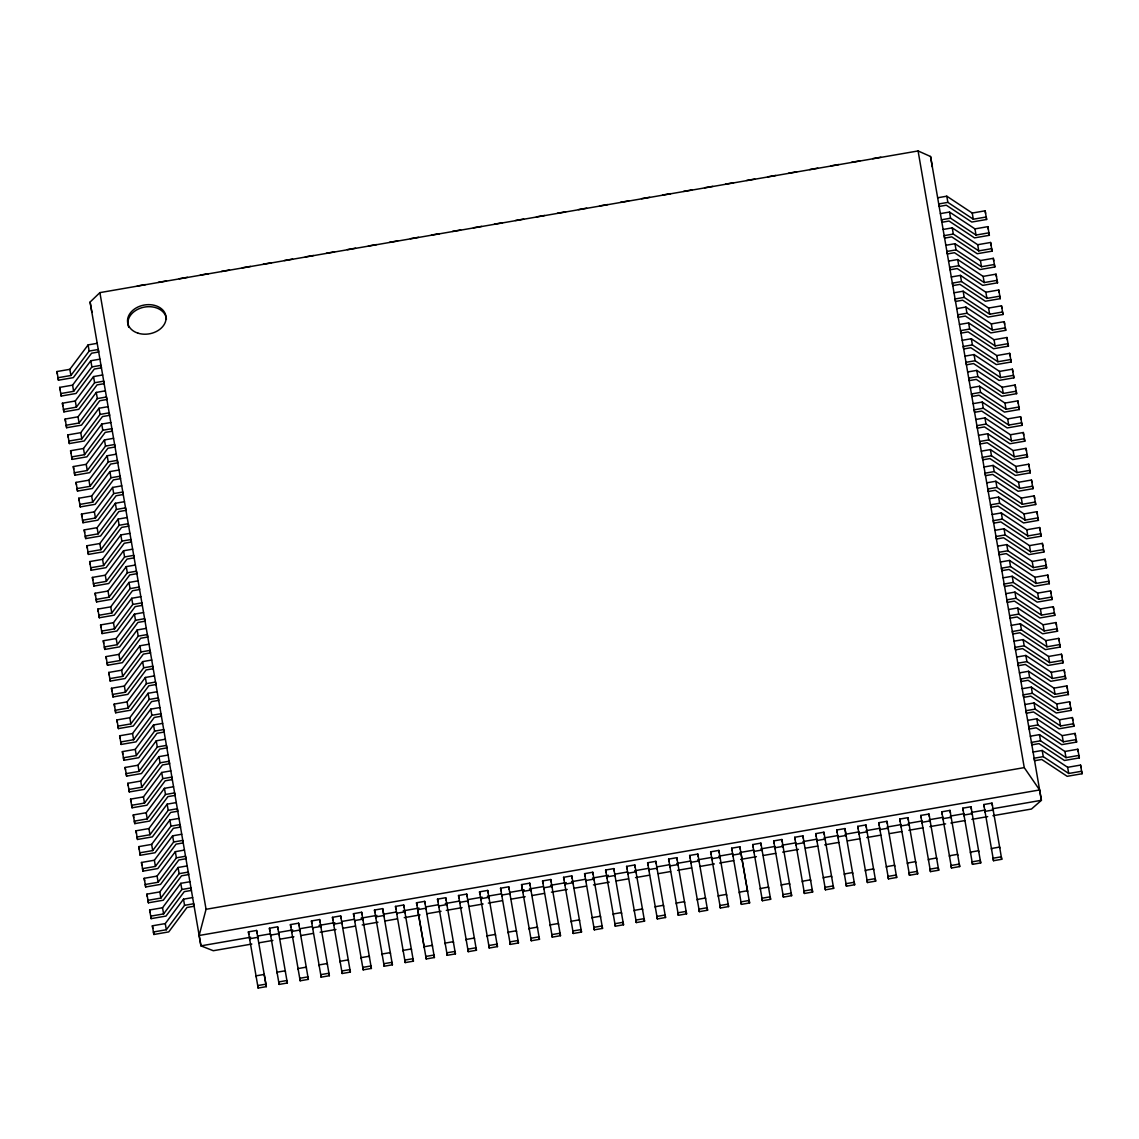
<?xml version="1.0" encoding="UTF-8"?>
<svg xmlns="http://www.w3.org/2000/svg" width="1139" height="1139" viewBox="0 0 1139 1139"><rect width="100%" height="100%" fill="white"/><g stroke="black" fill="none" stroke-linecap="round" stroke-linejoin="round"><path stroke-width="1.5" d="M251.833 944.046L213.292 950.723L200.948 945.854L199.14 935.489L206.059 909.292L99.905 292.623L918.091 150.946L930.549 156.499L932.357 166.864M58.445 380.212L58.018 377.721L70.917 375.486L89.155 351.068L98.281 349.502L98.709 351.979L91.576 353.218L73.323 377.635L58.445 380.212L56.95 371.542L69.849 369.321L88.102 344.903L97.214 343.323M61.179 396.045L60.737 393.567L73.636 391.332L91.889 366.915L101.001 365.334L101.442 367.812L94.295 369.05L76.042 393.468L61.179 396.045L59.669 387.388L72.583 385.153L90.821 360.736L99.947 359.155M63.898 411.877L63.471 409.399L76.37 407.164L94.608 382.747L103.734 381.166L104.162 383.658L97.029 384.897L78.776 409.314L63.898 411.877L62.403 403.22L75.302 400.985L93.555 376.568L102.667 374.987M66.632 427.723L66.19 425.231L79.089 422.996L97.342 398.579L106.454 396.998L106.895 399.49L99.748 400.729L81.495 425.146L66.632 427.723L65.122 419.052L78.022 416.817L96.274 392.414L105.4 390.834M69.351 443.555L68.924 441.064L81.823 438.828L100.061 414.425L109.187 412.845L109.615 415.322L102.467 416.561L84.229 440.978L69.351 443.555L67.856 434.899L80.755 432.663L99.008 408.246L108.12 406.666M72.084 459.387L71.643 456.91L84.542 454.675L102.795 430.257L111.907 428.677L112.348 431.168L105.201 432.393L86.948 456.81L72.084 459.387L70.575 450.731L83.474 448.495L101.727 424.078L110.853 422.498M74.804 475.234L74.377 472.742L87.276 470.507L105.514 446.089L114.64 444.509L115.067 447.001L107.92 448.239L89.682 472.657L74.804 475.234L73.309 466.563L86.208 464.328L104.446 439.91L113.573 438.33M77.523 491.066L77.096 488.574L89.995 486.339L108.248 461.921L117.36 460.355L117.801 462.833L110.654 464.071L92.401 488.489L77.523 491.066L76.028 482.395L88.927 480.174L107.18 455.757L116.306 454.176M80.257 506.898L79.815 504.42L92.715 502.185L110.967 477.768L120.093 476.187L120.52 478.665L113.373 479.903L95.135 504.321L80.257 506.898L78.762 498.241L91.661 496.006L109.899 471.589L119.025 470.008M82.976 522.73L82.549 520.252L95.448 518.017L113.701 493.6L122.813 492.02L123.254 494.511L116.107 495.75L97.854 520.167L82.976 522.73L81.481 514.073L94.38 511.838L112.633 487.421L121.745 485.84M85.71 538.576L85.268 536.085L98.168 533.849L116.42 509.432L125.546 507.852L125.973 510.343L118.826 511.582L100.588 535.999L85.71 538.576L84.215 529.906L97.114 527.67L115.352 503.267L124.478 501.687M88.429 554.408L88.002 551.917L100.901 549.681L119.139 525.278L128.266 523.698L128.707 526.175L121.56 527.414L103.307 551.831L88.429 554.408L86.934 545.752L99.833 543.517L118.086 519.099L127.198 517.519M91.163 570.24L90.721 567.763L103.621 565.528L121.873 541.11L130.999 539.53L131.426 542.022L124.279 543.26L106.041 567.663L91.163 570.24L89.668 561.584L102.567 559.349L120.805 534.931L129.931 533.351M93.882 586.087L93.455 583.595L106.354 581.36L124.592 556.943L133.719 555.362L134.146 557.854L127.013 559.092L108.76 583.51L93.882 586.087L92.387 577.416L105.286 575.181L123.539 550.763L132.651 549.183M96.616 601.919L96.174 599.427L109.073 597.192L127.326 572.775L136.438 571.208L136.879 573.686L129.732 574.924L111.494 599.342L96.616 601.919L95.121 593.248L108.02 591.027L126.258 566.61L135.384 565.029M99.335 617.751L98.908 615.274L111.807 613.038L130.045 588.621L139.172 587.041L139.599 589.518L132.466 590.757L114.213 615.174L99.335 617.751L97.84 609.094L110.739 606.859L128.992 582.442L138.104 580.862M102.069 633.583L101.627 631.106L114.526 628.87L132.779 604.453L141.891 602.873L142.332 605.364L135.185 606.603L116.947 631.02L102.069 633.583L100.574 624.927L113.473 622.691L131.711 598.274L140.837 596.694M104.788 649.429L104.361 646.938L117.26 644.702L135.498 620.285L144.625 618.705L145.052 621.196L137.919 622.435L119.666 646.852L104.788 649.429L103.293 640.759L116.192 638.523L134.445 614.12L143.557 612.54M107.522 665.261L107.08 662.77L119.979 660.535L138.232 636.132L147.344 634.551L147.785 637.028L140.638 638.267L122.386 662.684L107.522 665.261L106.012 656.605L118.926 654.37L137.164 629.952L146.29 628.372M110.241 681.094L109.814 678.616L122.713 676.381L140.951 651.964L150.077 650.383L150.505 652.875L143.372 654.113L125.119 678.517L110.241 681.094L108.746 672.437L121.645 670.202L139.898 645.785L149.01 644.204M112.975 696.94L112.533 694.448L125.432 692.213L143.685 667.796L152.797 666.215L153.238 668.707L146.091 669.946L127.839 694.363L112.975 696.94L111.465 688.269L124.365 686.034L142.617 661.617L151.743 660.036M115.694 712.772L115.267 710.28L128.166 708.045L146.404 683.628L155.53 682.062L155.958 684.539L148.81 685.778L130.572 710.195L115.694 712.772L114.199 704.101L127.098 701.88L145.351 677.463L154.463 675.883M118.428 728.604L117.986 726.127L130.885 723.891L149.138 699.474L158.25 697.894L158.691 700.371L151.544 701.61L133.291 726.027L118.428 728.604L116.918 719.948L129.818 717.712L148.07 693.295L157.196 691.715M121.147 744.436L120.72 741.959L133.619 739.724L151.857 715.306L160.983 713.726L161.411 716.217L154.263 717.456L136.025 741.873L121.147 744.436L119.652 735.78L132.551 733.544L150.789 709.127L159.916 707.547M123.866 760.283L123.439 757.791L136.338 755.556L154.591 731.138L163.703 729.558L164.144 732.05L156.997 733.288L138.744 757.706L123.866 760.283L122.371 751.612L135.27 749.377L153.523 724.974L162.649 723.393M126.6 776.115L126.158 773.623L139.072 771.402L157.31 746.985L166.436 745.404L166.864 747.882L159.716 749.12L141.478 773.538L126.6 776.115L125.105 767.458L138.004 765.223L156.242 740.806L165.369 739.225M129.319 791.947L128.892 789.469L141.791 787.234L160.044 762.817L169.156 761.236L169.597 763.728L162.45 764.967L144.197 789.37L129.319 791.947L127.824 783.29L140.723 781.055L158.976 756.638L168.088 755.057M132.053 807.793L131.611 805.301L144.511 803.066L162.763 778.649L171.889 777.069L172.316 779.56L165.169 780.799L146.931 805.216L132.053 807.793L130.558 799.122L143.457 796.887L161.695 772.47L170.822 770.889M134.772 823.625L134.345 821.134L147.244 818.898L165.497 794.481L174.609 792.915L175.05 795.392L167.903 796.631L149.65 821.048L134.772 823.625L133.277 814.955L146.176 812.733L164.429 788.316L173.541 786.736M137.506 839.457L137.064 836.98L149.964 834.745L168.216 810.327L177.342 808.747L177.769 811.224L170.622 812.463L152.384 836.88L137.506 839.457L136.011 830.801L148.91 828.566L167.148 804.148L176.274 802.568M140.225 855.289L139.798 852.812L152.697 850.577L170.935 826.159L180.062 824.579L180.503 827.071L173.356 828.309L155.103 852.727L140.225 855.289L138.73 846.633L151.629 844.398L169.882 819.98L178.994 818.4M142.959 871.136L142.517 868.644L155.417 866.409L173.669 841.992L182.781 840.411L183.222 842.903L176.075 844.141L157.837 868.559L142.959 871.136L141.464 862.465L154.363 860.23L172.601 835.827L181.727 834.246M145.678 886.968L145.251 884.476L158.15 882.255L176.388 857.838L185.515 856.257L185.942 858.735L178.809 859.973L160.556 884.391L145.678 886.968L144.183 878.311L157.082 876.076L175.335 851.659L184.447 850.078M148.412 902.8L147.97 900.323L160.87 898.087L179.122 873.67L188.234 872.09L188.675 874.581L181.528 875.82L163.29 900.223L148.412 902.8L146.917 894.143L159.816 891.908L178.054 867.491L187.18 865.911M151.131 918.646L150.704 916.155L163.603 913.919L181.841 889.502L190.968 887.922L191.395 890.413L184.262 891.652L166.009 916.069L151.131 918.646L149.636 909.976L162.535 907.74L180.788 883.323L189.9 881.743M153.865 934.478L153.423 931.987L166.322 929.751L184.575 905.334L193.687 903.768L194.128 906.245L186.981 907.484L168.743 931.901L153.865 934.478L152.37 925.808L165.269 923.587L183.507 899.169L192.633 897.589M250.651 937.24L200.948 945.854L90.095 302.049L99.905 292.623M137.278 286.003L145.465 284.579M158.278 282.358L166.479 280.949M179.293 278.728L187.494 277.304M200.307 275.083L208.508 273.659M221.322 271.452L229.508 270.028M242.336 267.807L250.523 266.384M263.337 264.163L271.538 262.753M284.351 260.532L292.552 259.108M305.366 256.887L313.552 255.478M326.38 253.257L334.567 251.833M347.381 249.612L355.582 248.188M368.395 245.981L376.596 244.558M389.41 242.336L397.611 240.913M410.424 238.692L418.611 237.282M431.439 235.061L439.626 233.637M452.439 231.416L460.64 230.007M473.454 227.786L481.655 226.362M494.468 224.141L502.655 222.717M515.483 220.51L523.669 219.087M536.483 216.866L544.684 215.442M557.498 213.221L565.699 211.811M578.512 209.59L586.713 208.166M599.527 205.945L607.713 204.536M620.541 202.315L628.728 200.891M641.542 198.67L649.743 197.261M662.556 195.04L670.757 193.616M683.571 191.395L691.757 189.971M704.585 187.764L712.772 186.34M725.586 184.119L733.787 182.696M746.6 180.475L754.801 179.065M767.615 176.844L775.816 175.42M788.629 173.199L796.816 171.79M809.644 169.569L817.83 168.145M830.644 165.924L838.845 164.5M851.659 162.293L859.86 160.87M872.673 158.648L880.86 157.225M937.668 197.773L946.794 196.193L972.236 213.05L985.135 210.815L985.577 213.292M986.63 219.471L986.203 216.994L973.304 219.215L947.862 202.372L938.735 203.952L939.162 206.444L946.31 205.205L971.766 222.048L986.63 219.471L985.135 210.815M940.401 213.605L949.513 212.039L974.97 228.882L987.869 226.647L988.296 229.138M989.364 235.303L988.923 232.826L976.023 235.061L950.581 218.204L941.455 219.784L941.896 222.276L949.043 221.037L974.486 237.88L989.364 235.303L987.869 226.647M943.12 229.452L952.247 227.871L977.689 244.714L990.588 242.479L991.03 244.97M992.083 251.15L991.656 248.658L978.757 250.893L953.3 234.05L944.188 235.631L944.615 238.108L951.763 236.869L977.219 253.726L992.083 251.15L990.588 242.479M945.854 245.284L954.966 243.703L980.423 260.546L993.322 258.325L993.749 260.803M994.817 266.982L994.375 264.49L981.476 266.725L956.034 249.882L946.908 251.463L947.349 253.94L954.496 252.716L979.939 269.559L994.817 266.982L993.322 258.325M948.573 261.116L957.7 259.535L983.142 276.393L996.041 274.157L996.483 276.649M997.536 282.814L997.109 280.336L984.21 282.572L958.753 265.714L949.641 267.295L950.068 269.786L957.216 268.548L982.672 285.391L997.536 282.814L996.041 274.157M951.307 276.962L960.419 275.382L985.876 292.225L998.775 289.989L999.202 292.481M1000.27 298.66L999.828 296.168L986.929 298.404L961.487 281.547L952.361 283.127L952.802 285.618L959.949 284.38L985.392 301.237L1000.27 298.66L998.775 289.989M954.026 292.794L963.153 291.214L988.595 308.057L1001.494 305.822L1001.936 308.313M1002.989 314.492L1002.562 312.001L989.663 314.236L964.206 297.393L955.094 298.973L955.521 301.451L962.669 300.212L988.111 317.069L1002.989 314.492L1001.494 305.822M956.76 308.626L965.872 307.046L991.329 323.903L1004.228 321.668L1004.655 324.145M1005.723 330.324L1005.281 327.847L992.382 330.068L966.94 313.225L957.814 314.805L958.255 317.297L965.402 316.058L990.845 332.901L1005.723 330.324L1004.228 321.668M959.479 324.458L968.606 322.892L994.048 339.735L1006.947 337.5L1007.389 339.992M1008.442 346.156L1008.015 343.679L995.116 345.914L969.659 329.057L960.547 330.637L960.974 333.129L968.122 331.89L993.564 348.733L1008.442 346.156L1006.947 337.5M962.213 340.305L971.325 338.724L996.782 355.567L1009.681 353.332L1010.108 355.824M1011.176 362.003L1010.734 359.511L997.835 361.746L972.393 344.903L963.267 346.484L963.708 348.961L970.841 347.722L996.298 364.58L1011.176 362.003L1009.681 353.332M964.932 356.137L974.059 354.556L999.501 371.399L1012.4 369.178L1012.842 371.656M1013.895 377.835L1013.468 375.343L1000.569 377.579L975.112 360.736L966 362.316L966.427 364.793L973.574 363.569L999.017 380.412L1013.895 377.835L1012.4 369.178M967.652 371.969L976.778 370.389L1002.22 387.246L1015.134 385.01L1015.561 387.502M1016.629 393.667L1016.187 391.19L1003.288 393.425L977.846 376.568L968.72 378.148L969.161 380.64L976.294 379.401L1001.751 396.244L1016.629 393.667L1015.134 385.01M970.385 387.815L979.512 386.235L1004.954 403.078L1017.853 400.843L1018.28 403.334M1019.348 409.513L1018.921 407.022L1006.022 409.257L980.565 392.4L971.453 393.98L971.88 396.472L979.027 395.233L1004.47 412.09L1019.348 409.513L1017.853 400.843M973.105 403.647L982.231 402.067L1007.673 418.91L1020.572 416.675L1021.014 419.166M1022.082 425.345L1021.64 422.854L1008.741 425.089L983.299 408.246L974.172 409.826L974.614 412.304L981.747 411.065L1007.203 427.922L1022.082 425.345L1020.572 416.675M975.838 419.479L984.95 417.899L1010.407 434.756L1023.306 432.521L1023.733 434.998M1024.801 441.177L1024.374 438.7L1011.475 440.921L986.018 424.078L976.906 425.659L977.333 428.15L984.48 426.911L1009.923 443.754L1024.801 441.177L1023.306 432.521M978.558 435.312L987.684 433.745L1013.126 450.588L1026.025 448.353L1026.467 450.845M1027.535 457.01L1027.093 454.532L1014.194 456.767L988.752 439.91L979.625 441.491L980.067 443.982L987.2 442.744L1012.656 459.587L1027.535 457.01L1026.025 448.353M981.291 451.158L990.403 449.578L1015.86 466.421L1028.759 464.185L1029.186 466.677M1030.254 472.856L1029.827 470.364L1016.928 472.6L991.471 455.757L982.359 457.337L982.786 459.814L989.933 458.576L1015.376 475.433L1030.254 472.856L1028.759 464.185M984.011 466.99L993.137 465.41L1018.579 482.267L1031.478 480.032L1031.92 482.509M1032.988 488.688L1032.546 486.196L1019.647 488.432L994.205 471.589L985.078 473.169L985.506 475.646L992.653 474.422L1018.109 491.265L1032.988 488.688L1031.478 480.032M986.744 482.822L995.856 481.242L1021.313 498.099L1034.212 495.864L1034.639 498.355M1035.707 504.52L1035.28 502.043L1022.366 504.278L996.924 487.421L987.798 489.001L988.239 491.493L995.386 490.254L1020.829 507.097L1035.707 504.52L1034.212 495.864M989.464 498.668L998.59 497.088L1024.032 513.931L1036.931 511.696L1037.373 514.187M1038.426 520.366L1037.999 517.875L1025.1 520.11L999.658 503.253L990.531 504.833L990.958 507.325L998.106 506.086L1023.562 522.943L1038.426 520.366L1036.931 511.696M992.197 514.501L1001.309 512.92L1026.766 529.763L1039.665 527.528L1040.092 530.019M1041.16 536.198L1040.719 533.707L1027.819 535.942L1002.377 519.099L993.251 520.68L993.692 523.157L1000.839 521.918L1026.282 538.775L1041.16 536.198L1039.665 527.528M994.916 530.333L1004.043 528.752L1029.485 545.609L1042.384 543.374L1042.826 545.852M1043.879 552.031L1043.452 549.553L1030.553 551.774L1005.096 534.931L995.984 536.512L996.411 539.003L1003.559 537.765L1029.015 554.608L1043.879 552.031L1042.384 543.374M997.65 546.165L1006.762 544.599L1032.219 561.442L1045.118 559.206L1045.545 561.698M1046.613 567.863L1046.171 565.385L1033.272 567.621L1007.83 550.763L998.704 552.344L999.145 554.835L1006.292 553.597L1031.735 570.44L1046.613 567.863L1045.118 559.206M1000.369 562.011L1009.496 560.431L1034.938 577.274L1047.837 575.038L1048.279 577.53M1049.332 583.709L1048.905 581.217L1036.006 583.453L1010.549 566.61L1001.437 568.19L1001.864 570.667L1009.012 569.429L1034.454 586.286L1049.332 583.709L1047.837 575.038M1003.103 577.843L1012.215 576.263L1037.672 593.12L1050.571 590.885L1050.998 593.362M1052.066 599.541L1051.624 597.05L1038.725 599.285L1013.283 582.442L1004.157 584.022L1004.598 586.5L1011.745 585.275L1037.188 602.118L1052.066 599.541L1050.571 590.885M1005.822 593.675L1014.949 592.095L1040.391 608.952L1053.29 606.717L1053.732 609.208M1054.785 615.373L1054.358 612.896L1041.459 615.131L1016.002 598.274L1006.89 599.854L1007.317 602.346L1014.465 601.107L1039.907 617.95L1054.785 615.373L1053.29 606.717M1008.556 609.522L1017.668 607.941L1043.125 624.784L1056.024 622.549L1056.451 625.04M1009.61 615.686L1018.736 614.106L1044.178 630.963L1057.077 628.728L1057.519 631.22L1042.641 633.797L1017.184 616.939L1010.051 618.178M1011.275 625.354L1020.402 623.773L1045.844 640.616L1058.743 638.381L1059.185 640.873M1060.238 647.052L1059.811 644.56L1046.912 646.795L1021.455 629.952L1012.343 631.533L1012.77 634.01L1019.918 632.771L1045.36 649.629L1060.238 647.052L1058.743 638.381M1014.009 641.186L1023.121 639.605L1048.578 656.463L1061.477 654.227L1061.904 656.705M1062.972 662.884L1062.53 660.406L1049.631 662.627L1024.189 645.785L1015.063 647.365L1015.504 649.856L1022.637 648.618L1048.094 665.461L1062.972 662.884L1061.477 654.227M1016.728 657.018L1025.855 655.452L1051.297 672.295L1064.196 670.059L1064.623 672.551M1065.691 678.716L1065.264 676.239L1052.365 678.474L1026.908 661.617L1017.796 663.197L1018.223 665.689L1025.371 664.45L1050.813 681.293L1065.691 678.716L1064.196 670.059M1019.448 672.864L1028.574 671.284L1054.016 688.127L1066.916 685.892L1067.357 688.383M1068.425 694.562L1067.983 692.071L1055.084 694.306L1029.642 677.463L1020.516 679.043L1020.957 681.521L1028.09 680.282L1053.547 697.139L1068.425 694.562L1066.916 685.892M1022.181 688.696L1031.293 687.116L1056.75 703.973L1069.649 701.738L1070.076 704.215M1071.144 710.394L1070.717 707.903L1057.818 710.138L1032.361 693.295L1023.249 694.875L1023.676 697.353L1030.823 696.128L1056.266 712.971L1071.144 710.394L1069.649 701.738M1024.901 704.528L1034.027 702.948L1059.469 719.805L1072.369 717.57L1072.81 720.062M1073.878 726.226L1073.436 723.749L1060.537 725.984L1035.095 709.127L1025.968 710.708L1026.41 713.199L1033.543 711.96L1058.999 728.803L1073.878 726.226L1072.369 717.57M1027.634 720.375L1036.746 718.794L1062.203 735.637L1075.102 733.402L1075.529 735.894M1076.597 742.073L1076.17 739.581L1063.271 741.816L1037.814 724.959L1028.702 726.54L1029.129 729.031L1036.276 727.793L1061.719 744.65L1076.597 742.073L1075.102 733.402M1030.354 736.207L1039.48 734.627L1064.922 751.469L1077.821 749.234L1078.263 751.726M1079.331 757.905L1078.889 755.413L1065.99 757.649L1040.548 740.806L1031.421 742.386L1031.849 744.863L1038.996 743.625L1064.452 760.482L1079.331 757.905L1077.821 749.234M1033.087 752.039L1042.199 750.459L1067.656 767.316L1080.555 765.081L1080.982 767.558M1082.05 773.737L1081.623 771.26L1068.709 773.481L1043.267 756.638L1034.141 758.218L1034.582 760.71L1041.729 759.471L1067.172 776.314L1082.05 773.737L1080.555 765.081M206.059 909.292L1024.246 767.615L1039.594 789.953L1041.402 800.304L1031.478 809.032L992.937 815.709M199.14 935.489L1039.594 789.953M249.768 939.746L248.402 931.873L256.602 930.463L257.03 932.941M270.783 936.116L269.416 928.242L277.617 926.819L278.044 929.31M291.798 932.471L290.431 924.597L298.617 923.188L299.059 925.665M312.798 928.826L311.445 920.967L319.632 919.543L320.073 922.035M333.812 925.195L332.46 917.322L340.646 915.898L341.088 918.39M354.827 921.551L353.46 913.677L361.661 912.268L362.088 914.745M375.842 917.92L374.475 910.047L382.676 908.623L384.028 916.496M396.842 914.275L395.489 906.402L403.676 904.992L404.117 907.47M424.292 947.733L416.504 902.771L424.69 901.348L425.132 903.839M438.871 907L437.504 899.127L445.705 897.717L446.132 900.194M459.885 903.355L458.519 895.496L466.719 894.072L467.147 896.564M480.9 899.725L479.533 891.851L487.72 890.427L488.161 892.919M501.9 896.08L500.548 888.221L508.734 886.797L509.176 889.274M529.35 929.538L521.548 884.576L529.749 883.152L530.19 885.644M543.929 888.804L542.563 880.931L550.763 879.522L551.191 881.999M564.944 885.174L563.577 877.301L571.778 875.877L572.205 878.368M585.944 881.529L584.592 873.656L592.778 872.246L593.22 874.724M606.959 877.898L605.606 870.025L613.793 868.601L614.234 871.093M627.973 874.254L626.607 866.38L634.807 864.957L635.235 867.448M648.988 870.609L647.621 862.75L655.822 861.326L656.249 863.818M670.003 866.978L668.636 859.105L676.822 857.681L677.264 860.173M691.003 863.334L689.65 855.46L697.837 854.051L698.278 856.528M712.017 859.703L710.651 851.83L718.851 850.406L719.293 852.897M733.032 856.058L731.665 848.185L739.866 846.775L740.293 849.253M754.046 852.428L752.68 844.554L760.88 843.131L761.308 845.622M775.047 848.783L773.694 840.909L781.881 839.5L782.322 841.977M796.061 845.138L794.709 837.279L802.895 835.855L803.337 838.347M817.076 841.507L815.709 833.634L823.91 832.21L824.337 834.702M838.09 837.863L836.724 829.989L844.924 828.58L846.277 836.453M859.105 834.232L857.738 826.359L865.925 824.935L866.366 827.427M880.105 830.587L878.753 822.714L886.939 821.304L887.381 823.782M901.12 826.957L899.753 819.083L907.954 817.66L908.395 820.151M922.134 823.312L920.768 815.439L928.968 814.029L929.396 816.506M943.149 819.667L941.782 811.808L949.983 810.384L950.41 812.876M964.149 816.037L962.797 808.163L970.983 806.739L971.425 809.231M985.164 812.392L983.811 804.533L991.998 803.109L992.439 805.586M257.67 936.03L269.943 933.909M278.713 932.385L292.737 929.951M299.756 928.741L312.029 926.619M319.034 925.409L334.823 922.675M341.828 921.451L354.101 919.33M361.12 918.119L376.895 915.386M383.914 914.161L396.187 912.04M403.192 910.83L418.981 908.096M425.986 906.886L438.259 904.75M445.278 903.54L459.302 901.106M468.072 899.596L482.096 897.162M487.35 896.251L501.388 893.83M510.144 892.307L524.182 889.872M529.436 888.961L543.46 886.541M550.479 885.33L566.254 882.597M571.522 881.686L585.546 879.251M592.551 878.041L608.34 875.307M615.345 874.083L627.617 871.961M634.637 870.751L648.661 868.317M657.431 866.807L669.704 864.672M676.708 863.462L690.747 861.027M697.751 859.817L711.775 857.396M718.794 856.172L732.818 853.752M739.837 852.527L753.861 850.107M760.88 848.882L774.904 846.462M781.909 845.238L795.947 842.817M802.952 841.607L816.976 839.172M823.995 837.962L838.019 835.528M845.038 834.317L859.062 831.883M866.067 830.673L880.105 828.238M887.11 827.028L901.134 824.593M908.153 823.383L922.177 820.948M929.196 819.738L943.22 817.304M950.239 816.094L964.263 813.673M971.268 812.449L985.306 810.028M992.311 808.804L1041.402 800.304L930.549 156.499M382.676 908.623L383.857 915.5L375.656 916.923L382.277 955.009M522.744 891.453L530.931 890.029L537.551 928.128M844.924 828.58L846.106 835.457L837.905 836.866L844.526 874.966M258.838 942.836L272.862 940.415M279.867 939.191L293.876 936.771M300.895 935.56L313.154 933.425M320.159 932.215L335.934 929.481M342.939 928.271L355.197 926.149M362.216 924.939L377.977 922.206M384.982 920.995L397.255 918.86M404.26 917.65L420.035 914.916M427.04 913.706L441.049 911.285M446.303 910.374L462.078 907.641M469.083 906.43L483.107 903.996M488.36 903.085L502.37 900.664M511.126 899.141L525.15 896.72M532.155 895.51L544.428 893.375M551.433 892.164L567.194 889.431M574.198 888.221L586.471 886.099M593.476 884.889L609.251 882.156M616.256 880.945L628.514 878.824M635.519 877.6L649.543 875.179M658.299 873.656L670.572 871.534M677.577 870.324L691.587 867.89M700.357 866.38L714.367 863.946M719.62 863.035L733.644 860.614M740.649 859.404L756.41 856.67M763.429 855.46L775.687 853.339M782.692 852.114L798.467 849.381M805.472 848.171L817.731 846.049M824.75 844.839L838.76 842.404M847.516 840.895L859.788 838.774M866.793 837.549L880.803 835.129M889.573 833.606L901.832 831.484M908.837 830.274L922.861 827.839M929.865 826.629L945.626 823.896M950.894 822.999L964.904 820.564M971.909 819.354L987.684 816.62M426.228 958.953L424.121 946.737L432.307 945.327L434.415 957.529L426.228 958.953L425.787 956.461L433.987 955.037L434.415 957.529M747.483 890.741L739.282 892.164L741.389 904.366L749.59 902.956L747.483 890.741L741.048 853.638L732.847 855.062L739.467 893.161M266.327 986.645L265.9 984.153L257.699 985.577L258.14 988.054L266.327 986.645L257.784 937.326L249.583 938.75L256.204 976.849M279.14 984.423L287.341 983L285.234 970.798L277.033 972.208L279.14 984.423L278.713 981.932L286.9 980.508L287.341 983M300.155 980.779L308.356 979.369L306.249 967.153L298.048 968.577L300.155 980.779L299.728 978.301L307.914 976.878L308.356 979.369M321.17 977.148L329.356 975.724L327.249 963.509L319.062 964.932L321.17 977.148L320.728 974.657L328.929 973.233L329.356 975.724M342.184 973.503L350.371 972.08L348.263 959.878L340.077 961.302L342.184 973.503L341.743 971.012L349.944 969.602L350.371 972.08M363.184 969.859L371.385 968.449L369.278 956.233L361.077 957.657L363.184 969.859L362.757 967.381L370.958 965.957L371.385 968.449M384.199 966.228L392.4 964.804L390.293 952.603L382.092 954.012L384.199 966.228L383.772 963.736L391.958 962.327L392.4 964.804M405.213 962.583L413.414 961.174L411.307 948.958L403.106 950.382L405.213 962.583L404.786 960.106L412.973 958.682L413.414 961.174M447.243 955.308L455.429 953.898L453.322 941.682L445.135 943.106L447.243 955.308L446.801 952.83L455.002 951.407L455.429 953.898M468.243 951.677L476.444 950.253L474.337 938.038L466.136 939.461L468.243 951.677L467.816 949.186L476.002 947.762L476.444 950.253M489.257 948.032L497.458 946.609L495.351 934.407L487.15 935.831L489.257 948.032L488.83 945.541L497.017 944.131L497.458 946.609M510.272 944.402L518.459 942.978L516.351 930.762L508.165 932.186L510.272 944.402L509.831 941.91L518.031 940.487L518.459 942.978M531.287 940.757L539.473 939.333L537.366 927.132L529.179 928.541L531.287 940.757L530.845 938.265L539.046 936.856L539.473 939.333M552.287 937.112L560.488 935.703L558.381 923.487L550.18 924.911L552.287 937.112L551.86 934.635L560.046 933.211L560.488 935.703M573.301 933.482L581.502 932.058L579.395 919.856L571.194 921.266L573.301 933.482L572.874 930.99L581.061 929.581L581.502 932.058M594.316 929.837L602.517 928.427L600.41 916.212L592.209 917.635L594.316 929.837L593.889 927.36L602.075 925.936L602.517 928.427M615.331 926.206L623.517 924.783L621.41 912.581L613.223 913.991L615.331 926.206L614.889 923.715L623.09 922.291L623.517 924.783M636.345 922.562L644.532 921.138L642.424 908.936L634.238 910.36L636.345 922.562L635.904 920.084L644.105 918.66L644.532 921.138M657.345 918.931L665.546 917.507L663.439 905.291L655.238 906.715L657.345 918.931L656.918 916.439L665.105 915.016L665.546 917.507M678.36 915.286L686.561 913.862L684.454 901.661L676.253 903.07L678.36 915.286L677.933 912.795L686.119 911.385L686.561 913.862M699.374 911.641L707.561 910.232L705.454 898.016L697.267 899.44L699.374 911.641L698.933 909.164L707.134 907.74L707.561 910.232M720.389 908.011L728.576 906.587L726.468 894.386L718.282 895.795L720.389 908.011L719.948 905.519L728.148 904.11L728.576 906.587M762.404 900.735L770.605 899.312L768.498 887.11L760.297 888.52L762.404 900.735L761.977 898.244L770.163 896.82L770.605 899.312M783.418 897.091L791.619 895.681L789.498 883.465L781.311 884.889L783.418 897.091L782.977 894.613L791.178 893.19L791.619 895.681M804.433 893.46L812.62 892.036L810.512 879.821L802.326 881.244L804.433 893.46L803.992 890.969L812.192 889.545L812.62 892.036M825.448 889.815L833.634 888.392L831.527 876.19L823.34 877.614L825.448 889.815L825.006 887.324L833.207 885.914L833.634 888.392M846.448 886.17L854.649 884.761L852.541 872.545L844.341 873.969L846.448 886.17L846.021 883.693L854.207 882.269L854.649 884.761M867.462 882.54L875.663 881.116L873.556 868.915L865.355 870.324L867.462 882.54L867.035 880.048L875.222 878.639L875.663 881.116M888.477 878.895L896.664 877.486L894.556 865.27L886.37 866.694L888.477 878.895L888.036 876.418L896.236 874.994L896.664 877.486M909.491 875.265L917.678 873.841L915.571 861.639L907.384 863.049L909.491 875.265L909.05 872.773L917.251 871.349L917.678 873.841M930.492 871.62L938.693 870.21L936.585 857.994L928.385 859.418L930.492 871.62L930.065 869.142L938.251 867.719L938.693 870.21M951.506 867.989L959.707 866.565L957.6 854.35L949.399 855.773L951.506 867.989L951.079 865.498L959.266 864.074L959.707 866.565M972.521 864.344L980.722 862.921L978.6 850.719L970.414 852.143L972.521 864.344L972.08 861.853L980.28 860.443L980.722 862.921M993.535 860.714L1001.722 859.29L999.615 847.074L991.428 848.498L993.535 860.714L993.094 858.222L1001.295 856.799L1001.722 859.29M983.811 804.533L984.238 807.01M962.797 808.163L963.224 810.655M941.782 811.808L942.224 814.285M920.768 815.439L921.209 817.93M899.753 819.083L900.194 821.561M878.753 822.714L879.18 825.206M857.738 826.359L858.165 828.85M836.724 829.989L837.165 832.481M815.709 833.634L816.15 836.126M794.709 837.279L795.136 839.756M773.694 840.909L774.121 843.401M752.68 844.554L753.121 847.032M749.59 902.956L749.149 900.465L740.962 901.889L741.389 904.366M731.665 848.185L732.106 850.676M710.651 851.83L711.092 854.321M689.65 855.46L690.077 857.952M668.636 859.105L669.063 861.597M647.621 862.75L648.063 865.227M626.607 866.38L627.048 868.872M605.606 870.025L606.033 872.502M584.592 873.656L585.019 876.147M563.577 877.301L564.019 879.778M542.563 880.931L543.004 883.423M521.548 884.576L522.915 892.449M500.548 888.221L500.975 890.698M479.533 891.851L479.96 894.343M458.519 895.496L458.96 897.973M437.504 899.127L437.946 901.618M416.504 902.771L416.931 905.249M395.489 906.402L395.916 908.894M374.475 910.047L374.916 912.538M353.46 913.677L353.902 916.169M332.46 917.322L332.887 919.814M311.445 920.967L311.872 923.444M290.431 924.597L290.858 927.089M269.416 928.242L269.858 930.72M248.402 931.873L248.843 934.364M90.095 302.049L91.903 312.399M56.95 371.542L57.377 374.033M59.669 387.388L60.111 389.865M62.403 403.22L62.83 405.712M65.122 419.052L65.564 421.544M67.856 434.899L68.283 437.376M70.575 450.731L71.017 453.222M73.309 466.563L73.736 469.054M76.028 482.395L76.47 484.887M78.762 498.241L79.189 500.719M81.481 514.073L81.923 516.565M84.215 529.906L84.642 532.397M86.934 545.752L87.376 548.229M89.668 561.584L90.095 564.076M92.387 577.416L92.829 579.908M95.121 593.248L95.548 595.74M97.84 609.094L98.281 611.572M100.574 624.927L101.001 627.418M103.293 640.759L103.72 643.25M106.012 656.605L106.454 659.082M108.746 672.437L109.173 674.929M111.465 688.269L111.907 690.761M114.199 704.101L114.626 706.593M116.918 719.948L117.36 722.425M119.652 735.78L120.079 738.271M122.371 751.612L122.813 754.103M125.105 767.458L125.532 769.936M127.824 783.29L128.266 785.782M130.558 799.122L130.985 801.614M133.277 814.955L133.719 817.446M136.011 830.801L136.438 833.278M138.73 846.633L139.172 849.125M141.464 862.465L141.891 864.957M144.183 878.311L144.625 880.789M146.917 894.143L147.344 896.635M149.636 909.976L150.077 912.467M152.37 925.808L152.797 928.299M1056.024 622.549L1057.519 631.22M972.236 213.05L973.304 219.215M974.97 228.882L976.023 235.061M977.689 244.714L978.757 250.893M980.423 260.546L981.476 266.725M983.142 276.393L984.21 282.572M985.876 292.225L986.929 298.404M988.595 308.057L989.663 314.236M991.329 323.903L992.382 330.068M994.048 339.735L995.116 345.914M996.782 355.567L997.835 361.746M999.501 371.399L1000.569 377.579M1002.22 387.246L1003.288 393.425M1004.954 403.078L1006.022 409.257M1007.673 418.91L1008.741 425.089M1010.407 434.756L1011.475 440.921M1013.126 450.588L1014.194 456.767M1015.86 466.421L1016.928 472.6M1018.579 482.267L1019.647 488.432M1021.313 498.099L1022.366 504.278M1024.032 513.931L1025.1 520.11M1026.766 529.763L1027.819 535.942M1029.485 545.609L1030.553 551.774M1032.219 561.442L1033.272 567.621M1034.938 577.274L1036.006 583.453M1037.672 593.12L1038.725 599.285M1040.391 608.952L1041.459 615.131M1043.125 624.784L1044.178 630.963M1045.844 640.616L1046.912 646.795M1048.578 656.463L1049.631 662.627M1051.297 672.295L1052.365 678.474M1054.016 688.127L1055.084 694.306M1056.75 703.973L1057.818 710.138M1059.469 719.805L1060.537 725.984M1062.203 735.637L1063.271 741.816M1064.922 751.469L1065.99 757.649M1067.656 767.316L1068.709 773.481M946.794 196.193L947.862 202.372M949.513 212.039L950.581 218.204M952.247 227.871L953.3 234.05M954.966 243.703L956.034 249.882M957.7 259.535L958.753 265.714M960.419 275.382L961.487 281.547M963.153 291.214L964.206 297.393M965.872 307.046L966.94 313.225M968.606 322.892L969.659 329.057M971.325 338.724L972.393 344.903M974.059 354.556L975.112 360.736M976.778 370.389L977.846 376.568M979.512 386.235L980.565 392.4M982.231 402.067L983.299 408.246M984.95 417.899L986.018 424.078M987.684 433.745L988.752 439.91M990.403 449.578L991.471 455.757M993.137 465.41L994.205 471.589M995.856 481.242L996.924 487.421M998.59 497.088L999.658 503.253M1001.309 512.92L1002.377 519.099M1004.043 528.752L1005.096 534.931M1006.762 544.599L1007.83 550.763M1009.496 560.431L1010.549 566.61M1012.215 576.263L1013.283 582.442M1014.949 592.095L1016.002 598.274M1017.668 607.941L1018.736 614.106M1020.402 623.773L1021.455 629.952M1023.121 639.605L1024.189 645.785M1025.855 655.452L1026.908 661.617M1028.574 671.284L1029.642 677.463M1031.293 687.116L1032.361 693.295M1034.027 702.948L1035.095 709.127M1036.746 718.794L1037.814 724.959M1039.48 734.627L1040.548 740.806M1042.199 750.459L1043.267 756.638M918.091 150.946L1024.246 767.615M991.998 803.109L993.365 810.982M999.8 848.071L993.18 809.986L984.993 811.395L991.599 849.495M970.983 806.739L972.35 814.613M978.785 851.716L972.165 813.616L963.978 815.04L970.585 853.139M949.983 810.384L951.336 818.258M957.771 855.346L951.165 817.261L942.964 818.67L949.584 856.77M928.968 814.029L930.321 821.888M936.756 858.991L930.15 820.892L921.949 822.315L928.57 860.415M907.954 817.66L909.321 825.533M915.756 862.636L909.136 824.536L900.949 825.96L907.555 864.045M886.939 821.304L888.306 829.164M894.741 866.266L888.121 828.167L879.934 829.591L886.541 867.69M865.925 824.935L867.292 832.808M873.727 869.911L867.121 831.812L858.92 833.235L865.54 871.321M846.106 835.457L852.712 873.542M823.91 832.21L825.277 840.084M831.712 877.187L825.092 839.087L816.891 840.511L823.511 878.61M802.895 835.855L804.262 843.728M810.697 880.817L804.077 842.732L795.89 844.141L802.497 882.241M781.881 839.5L783.248 847.359M789.683 884.462L783.062 846.362L774.876 847.786L781.482 885.886M760.88 843.131L762.233 851.004M768.668 888.107L762.062 850.007L753.861 851.431L760.482 889.516M739.866 846.775L747.654 891.737M718.851 850.406L720.218 858.279M726.654 895.382L720.033 857.283L711.847 858.706L718.453 896.792M697.837 854.051L699.204 861.924M705.639 899.013L699.019 860.927L690.832 862.337L697.438 900.436M676.822 857.681L678.189 865.555M684.624 902.658L678.018 864.558L669.817 865.982L676.438 904.081M655.822 861.326L657.175 869.199M663.61 906.288L657.004 868.203L648.803 869.612L655.423 907.712M634.807 864.957L636.174 872.83M642.61 909.933L635.989 871.833L627.788 873.257L634.409 911.357M613.793 868.601L615.16 876.475M621.595 913.578L614.975 875.478L606.788 876.888L613.394 914.987M592.778 872.246L594.145 880.105M600.58 917.208L593.96 879.109L585.773 880.532L592.38 918.632M571.778 875.877L573.131 883.75M579.566 920.853L572.96 882.753L564.759 884.177L571.379 922.263M550.763 879.522L552.116 887.395M558.551 924.484L551.945 886.398L543.744 887.808L550.365 925.907M529.749 883.152L531.116 891.025M508.734 886.797L510.101 894.67M516.537 931.759L509.916 893.674L501.729 895.083L508.336 933.183M487.72 890.427L489.087 898.301M495.522 935.404L488.916 897.304L480.715 898.728L487.335 936.828M466.719 894.072L468.072 901.946M474.507 939.034L467.901 900.949L459.7 902.359L466.321 940.458M445.705 897.717L447.072 905.576M453.507 942.679L446.887 904.58L438.686 906.003L445.306 944.103M424.69 901.348L426.057 909.221M432.493 946.324L425.872 908.224L417.686 909.648L424.121 946.737M403.676 904.992L405.043 912.852M411.478 949.954L404.858 911.855L396.671 913.279L403.277 951.378M383.857 915.5L390.463 953.599M361.661 912.268L363.014 920.141M369.449 957.23L362.843 919.145L354.642 920.554L361.262 958.654M340.646 915.898L342.013 923.772M348.449 960.875L341.828 922.775L333.642 924.199L340.248 962.298M319.632 919.543L320.999 927.417M327.434 964.505L320.814 926.42L312.627 927.829L319.233 965.929M298.617 923.188L299.984 931.047M306.419 968.15L299.813 930.05L291.612 931.474L298.233 969.574M277.617 926.819L278.97 934.692M285.405 971.795L278.799 933.695L270.598 935.119L277.218 973.204M256.602 930.463L257.969 938.322M265.9 984.153L264.22 974.429L256.033 975.852L258.14 988.054M88.102 344.903L89.155 351.068M90.821 360.736L91.889 366.915M93.555 376.568L94.608 382.747M96.274 392.414L97.342 398.579M99.008 408.246L100.061 414.425M101.727 424.078L102.795 430.257M104.446 439.91L105.514 446.089M107.18 455.757L108.248 461.921M109.899 471.589L110.967 477.768M112.633 487.421L113.701 493.6M115.352 503.267L116.42 509.432M118.086 519.099L119.139 525.278M120.805 534.931L121.873 541.11M123.539 550.763L124.592 556.943M126.258 566.61L127.326 572.775M128.992 582.442L130.045 588.621M131.711 598.274L132.779 604.453M134.445 614.12L135.498 620.285M137.164 629.952L138.232 636.132M139.898 645.785L140.951 651.964M142.617 661.617L143.685 667.796M145.351 677.463L146.404 683.628M148.07 693.295L149.138 699.474M150.789 709.127L151.857 715.306M153.523 724.974L154.591 731.138M156.242 740.806L157.31 746.985M158.976 756.638L160.044 762.817M161.695 772.47L162.763 778.649M164.429 788.316L165.497 794.481M167.148 804.148L168.216 810.327M169.882 819.98L170.935 826.159M172.601 835.827L173.669 841.992M175.335 851.659L176.388 857.838M178.054 867.491L179.122 873.67M180.788 883.323L181.841 889.502M183.507 899.169L184.575 905.334M69.849 369.321L70.917 375.486M72.583 385.153L73.636 391.332M75.302 400.985L76.37 407.164M78.022 416.817L79.089 422.996M80.755 432.663L81.823 438.828M83.474 448.495L84.542 454.675M86.208 464.328L87.276 470.507M88.927 480.174L89.995 486.339M91.661 496.006L92.715 502.185M94.38 511.838L95.448 518.017M97.114 527.67L98.168 533.849M99.833 543.517L100.901 549.681M102.567 559.349L103.621 565.528M105.286 575.181L106.354 581.36M108.02 591.027L109.073 597.192M110.739 606.859L111.807 613.038M113.473 622.691L114.526 628.87M116.192 638.523L117.26 644.702M118.926 654.37L119.979 660.535M121.645 670.202L122.713 676.381M124.365 686.034L125.432 692.213M127.098 701.88L128.166 708.045M129.818 717.712L130.885 723.891M132.551 733.544L133.619 739.724M135.27 749.377L136.338 755.556M138.004 765.223L139.072 771.402M140.723 781.055L141.791 787.234M143.457 796.887L144.511 803.066M146.176 812.733L147.244 818.898M148.91 828.566L149.964 834.745M151.629 844.398L152.697 850.577M154.363 860.23L155.417 866.409M157.082 876.076L158.15 882.255M159.816 891.908L160.87 898.087M162.535 907.74L163.603 913.919M165.269 923.587L166.322 929.751M128.792 327.292A19.406 14.622 -9.9 0 1 128.052 324.843M127.895 323.576A19.406 14.622 -9.9 0 1 146.276 306.832A19.406 14.622 -9.9 0 1 166.422 319.361M137.947 333.158A19.406 14.622 -9.9 0 0 166.066 317.311A19.406 14.622 -9.9 0 0 136.409 307.801A19.406 14.622 -9.9 0 0 137.947 333.158"/></g></svg>
